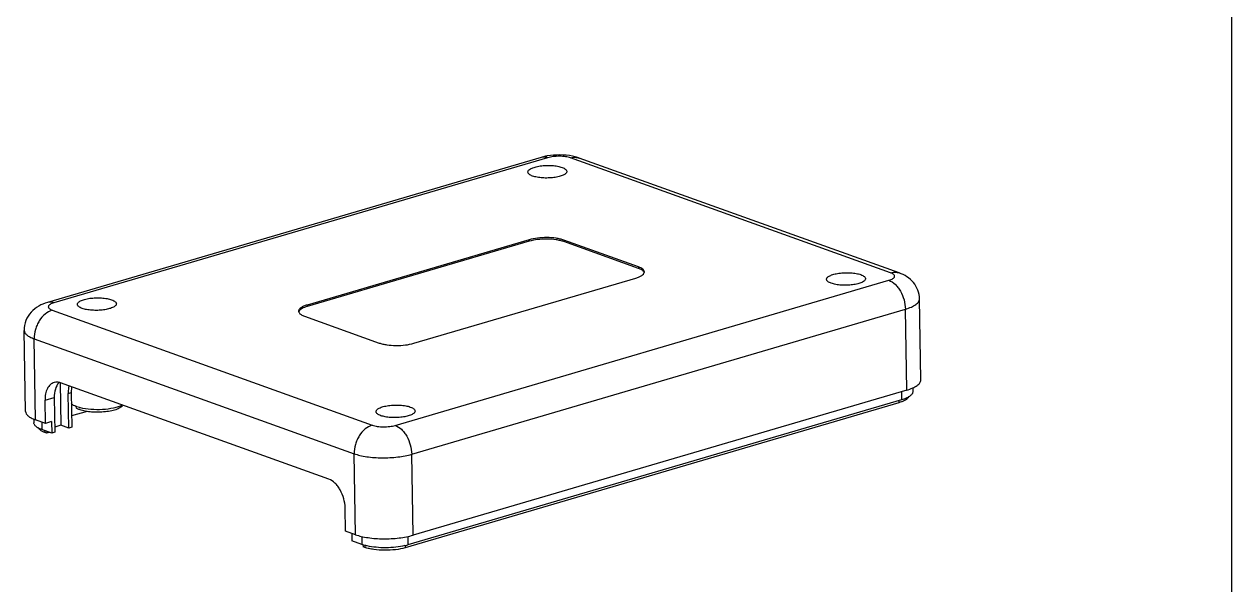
# Model space of a CAD drawing. Header units: millimetres. Extents: x 0 to 297, y 0 to 210.
# Drawn here: x 223 to 297, y 58.1 to 92.5 of the extents above; entities that cross this region are included whole.
import ezdxf

# ---------------------------------------------------------------- set-up
doc = ezdxf.new("R2010")
doc.units = ezdxf.units.MM
doc.header["$LTSCALE"] = 16.335
doc.layers.get('0').update_dxf_attribs({"linetype": 'CONTINUOUS'})

msp = doc.modelspace()

# ---------------------------------------------------------------- linework, layer by layer
at = {"color": 7, "linetype": 'Continuous'}
for p, q in [((297, 0), (297, 210)), ((254.663, 84.36), (224.403, 75.462)), ((255.063, 84.341), (224.803, 75.443)), ((276.088, 77.279), (256.473, 84.328)), ((276.618, 77.271), (257.004, 84.32)), ((253.934, 79.309), (240.317, 75.305)), ((253.935, 79.214), (240.318, 75.21)), ((253.934, 79.309), (253.935, 79.214)), ((256.049, 79.29), (256.051, 79.196)), ((260.626, 77.645), (256.049, 79.29)), ((260.627, 77.551), (256.051, 79.196)), ((260.626, 77.645), (260.627, 77.551)), ((245.726, 67.924), (275.985, 76.822)), ((246.855, 72.955), (260.472, 76.959)), ((277.936, 70.711), (277.854, 75.678)), ((224.701, 74.985), (244.315, 67.936)), ((240.317, 75.305), (240.318, 75.21)), ((246.73, 66.152), (276.989, 75.05)), ((277.07, 70.082), (276.989, 75.05)), ((240.163, 74.619), (244.74, 72.974)), ((223.062, 68.78), (222.981, 73.748)), ((223.67, 68.265), (223.589, 73.232)), ((223.589, 73.232), (243.204, 66.183)), ((225.178, 70.538), (225.22, 67.929)), ((241.648, 64.626), (225.215, 70.532)), ((224.258, 69.465), (224.825, 69.632)), ((224.825, 69.632), (224.86, 67.503)), ((225.676, 69.882), (225.865, 69.937)), ((225.711, 67.753), (225.676, 69.882)), ((225.865, 69.937), (225.9, 67.808)), ((277.07, 70.082), (246.811, 61.184)), ((276.747, 69.987), (276.755, 69.49)), ((277.444, 70.221), (277.447, 69.993)), ((224.281, 68.045), (224.258, 69.465)), ((276.596, 69.312), (246.336, 60.414)), ((276.755, 69.49), (246.496, 60.592)), ((276.593, 69.442), (276.596, 69.312)), ((223.57, 68.307), (223.574, 68.078)), ((224.281, 68.045), (223.67, 68.265)), ((224.053, 68.127), (224.06, 67.666)), ((224.659, 68.157), (224.281, 68.045)), ((224.659, 68.157), (224.671, 67.447)), ((226.832, 68.778), (225.889, 68.5)), ((224.671, 67.447), (224.06, 67.666)), ((224.251, 67.598), (224.253, 67.485)), ((224.373, 67.442), (224.253, 67.485)), ((224.371, 67.554), (224.373, 67.442)), ((224.544, 67.492), (224.373, 67.442)), ((224.86, 67.503), (224.671, 67.447)), ((225.22, 67.929), (224.855, 67.821)), ((225.711, 67.753), (225.22, 67.929)), ((225.9, 67.808), (225.711, 67.753)), ((243.285, 61.216), (243.204, 66.183)), ((246.811, 61.184), (246.73, 66.152)), ((242.675, 61.435), (242.652, 62.854)), ((243.285, 61.216), (242.675, 61.435)), ((243.057, 61.298), (243.065, 60.836)), ((243.675, 60.617), (243.065, 60.836)), ((243.667, 61.108), (243.675, 60.617)), ((246.487, 61.104), (246.496, 60.592)), ((243.746, 60.597), (243.748, 60.479)), ((243.868, 60.436), (243.748, 60.479)), ((243.866, 60.563), (243.868, 60.436)), ((246.334, 60.554), (246.336, 60.414))]:
    msp.add_line(p, q, dxfattribs=at)
for centre, radius, start, end in [((225.643, 70.041), 0.735, 135.92549, 138.0975), ((226.485, 69.444), 0.552, 232.16261, 235.53033), ((228.429, 70.274), 1.25, 296.13601, 297.78501), ((224.294, 68.603), 0.954, 237.64872, 239.32953), ((224.437, 68.271), 0.795, 236.8311, 238.50013), ((245.466, 64.155), 3.709, 283.1812, 283.96242), ((245.577, 63.719), 3.259, 283.91216, 286.36661)]:
    msp.add_arc(centre, radius, start, end, dxfattribs=at)
for points, knots in [([(255.038, 84.447), (255.006, 84.441), (254.88, 84.418), (254.755, 84.387), (254.663, 84.36)], [0, 0, 0, 0, 0.254919, 1, 1, 1, 1]), ([(255.063, 84.341), (254.997, 84.364), (254.863, 84.394), (254.726, 84.379), (254.663, 84.36)], [0, 0, 0, 0, 0.516085, 1, 1, 1, 1]), ([(256.591, 84.434), (256.338, 84.485), (255.817, 84.531), (255.296, 84.492), (255.038, 84.447)], [0, 0, 0, 0, 0.496578, 1, 1, 1, 1]), ([(256.473, 84.328), (256.374, 84.364), (256.146, 84.412), (255.786, 84.437), (255.415, 84.417), (255.174, 84.373), (255.063, 84.341)], [0, 0, 0, 0, 0.221678, 0.48594, 0.757624, 1, 1, 1, 1]), ([(257.004, 84.32), (256.971, 84.332), (256.835, 84.378), (256.696, 84.413), (256.591, 84.434)], [0, 0, 0, 0, 0.247444, 1, 1, 1, 1]), ([(253.854, 83.45), (253.852, 83.47), (253.858, 83.515), (253.898, 83.575), (253.964, 83.631), (254.054, 83.684), (254.166, 83.731), (254.299, 83.773), (254.449, 83.808), (254.673, 83.846), (254.97, 83.871), (255.325, 83.867), (255.655, 83.829), (255.859, 83.779), (255.95, 83.747)], [0, 0, 0, 0, 0.026581, 0.05709, 0.094674, 0.140563, 0.194848, 0.256928, 0.325811, 0.400197, 0.559319, 0.721141, 0.87207, 1, 1, 1, 1]), ([(255.95, 83.747), (255.993, 83.731), (256.071, 83.699), (256.167, 83.637), (256.229, 83.568), (256.242, 83.513), (256.24, 83.489)], [0, 0, 0, 0, 0.339076, 0.612171, 0.824412, 1, 1, 1, 1]), ([(256.473, 84.328), (256.561, 84.354), (256.741, 84.382), (256.922, 84.35), (257.004, 84.32)], [0, 0, 0, 0, 0.512162, 1, 1, 1, 1]), ([(254.144, 83.216), (254.103, 83.23), (254.031, 83.261), (253.939, 83.317), (253.877, 83.378), (253.856, 83.428), (253.854, 83.45)], [0, 0, 0, 0, 0.332253, 0.605675, 0.822888, 1, 1, 1, 1]), ([(256.24, 83.489), (256.238, 83.469), (256.224, 83.426), (256.176, 83.368), (256.104, 83.315), (255.968, 83.243), (255.747, 83.173), (255.439, 83.117), (255.097, 83.091), (254.751, 83.098), (254.431, 83.136), (254.232, 83.184), (254.144, 83.216)], [0, 0, 0, 0, 0.027161, 0.059455, 0.099138, 0.146923, 0.265579, 0.409079, 0.566726, 0.726011, 0.874197, 1, 1, 1, 1]), ([(256.049, 79.29), (255.979, 79.315), (255.827, 79.359), (255.485, 79.422), (255.018, 79.453), (254.462, 79.424), (254.1, 79.358), (253.934, 79.309)], [0, 0, 0, 0, 0.103686, 0.221883, 0.486074, 0.757684, 1, 1, 1, 1]), ([(256.051, 79.196), (255.981, 79.221), (255.828, 79.264), (255.487, 79.327), (255.019, 79.359), (254.464, 79.33), (254.101, 79.263), (253.935, 79.214)], [0, 0, 0, 0, 0.103645, 0.221891, 0.486076, 0.757674, 1, 1, 1, 1]), ([(260.472, 76.959), (260.541, 76.979), (260.665, 77.022), (260.823, 77.102), (260.935, 77.19), (260.979, 77.264), (260.987, 77.298)], [0, 0, 0, 0, 0.336678, 0.614985, 0.83258, 1, 1, 1, 1]), ([(260.991, 77.336), (260.99, 77.366), (260.969, 77.431), (260.891, 77.513), (260.773, 77.587), (260.679, 77.626), (260.626, 77.645)], [0, 0, 0, 0, 0.176007, 0.390787, 0.664196, 1, 1, 1, 1]), ([(260.974, 77.314), (260.948, 77.367), (260.836, 77.466), (260.706, 77.523), (260.627, 77.551)], [0, 0, 0, 0, 0.411508, 1, 1, 1, 1]), ([(272.161, 76.871), (272.159, 76.891), (272.165, 76.935), (272.205, 76.996), (272.271, 77.052), (272.361, 77.104), (272.473, 77.152), (272.606, 77.194), (272.756, 77.229), (272.98, 77.267), (273.277, 77.292), (273.632, 77.287), (273.962, 77.25), (274.166, 77.2), (274.257, 77.168)], [0, 0, 0, 0, 0.026581, 0.05709, 0.094674, 0.140563, 0.194848, 0.256928, 0.325811, 0.400197, 0.559319, 0.721141, 0.87207, 1, 1, 1, 1]), ([(274.257, 77.168), (274.301, 77.152), (274.378, 77.119), (274.474, 77.058), (274.536, 76.989), (274.549, 76.934), (274.547, 76.91)], [0, 0, 0, 0, 0.339076, 0.612171, 0.824412, 1, 1, 1, 1]), ([(275.985, 76.822), (276.031, 76.835), (276.114, 76.863), (276.22, 76.917), (276.294, 76.976), (276.329, 77.034), (276.333, 77.08), (276.322, 77.125), (276.278, 77.181), (276.195, 77.236), (276.127, 77.265), (276.088, 77.279)], [0, 0, 0, 0, 0.182252, 0.332907, 0.450701, 0.541331, 0.581839, 0.623023, 0.718258, 0.842731, 1, 1, 1, 1]), ([(276.088, 77.279), (276.176, 77.305), (276.356, 77.332), (276.536, 77.301), (276.618, 77.271)], [0, 0, 0, 0, 0.512162, 1, 1, 1, 1]), ([(277.854, 75.678), (277.851, 75.861), (277.782, 76.226), (277.504, 76.703), (277.1, 77.06), (276.781, 77.213), (276.618, 77.271)], [0, 0, 0, 0, 0.255726, 0.509598, 0.758244, 1, 1, 1, 1]), ([(272.451, 76.637), (272.41, 76.651), (272.338, 76.682), (272.246, 76.737), (272.184, 76.799), (272.163, 76.848), (272.161, 76.871)], [0, 0, 0, 0, 0.332253, 0.605675, 0.822888, 1, 1, 1, 1]), ([(274.547, 76.91), (274.545, 76.89), (274.531, 76.847), (274.483, 76.789), (274.411, 76.736), (274.275, 76.664), (274.054, 76.593), (273.746, 76.538), (273.404, 76.512), (273.058, 76.518), (272.738, 76.556), (272.539, 76.605), (272.451, 76.637)], [0, 0, 0, 0, 0.027161, 0.059455, 0.099138, 0.146923, 0.265579, 0.409079, 0.566726, 0.726011, 0.874197, 1, 1, 1, 1]), ([(275.985, 76.822), (276.126, 76.771), (276.326, 76.631), (276.543, 76.386), (276.746, 76.074), (276.927, 75.627), (276.986, 75.242), (276.989, 75.05)], [0, 0, 0, 0, 0.209832, 0.330327, 0.459127, 0.730519, 1, 1, 1, 1]), ([(226.242, 75.331), (226.24, 75.351), (226.246, 75.395), (226.286, 75.456), (226.352, 75.512), (226.442, 75.564), (226.554, 75.612), (226.687, 75.654), (226.837, 75.689), (227.062, 75.727), (227.358, 75.752), (227.713, 75.747), (228.043, 75.71), (228.247, 75.66), (228.338, 75.628)], [0, 0, 0, 0, 0.026581, 0.05709, 0.094674, 0.140563, 0.194848, 0.256928, 0.325811, 0.400197, 0.559319, 0.721141, 0.87207, 1, 1, 1, 1]), ([(228.338, 75.628), (228.382, 75.612), (228.459, 75.579), (228.555, 75.518), (228.617, 75.449), (228.63, 75.394), (228.628, 75.37)], [0, 0, 0, 0, 0.339076, 0.612171, 0.824412, 1, 1, 1, 1]), ([(276.989, 75.05), (277.114, 75.086), (277.336, 75.164), (277.584, 75.295), (277.727, 75.412), (277.8, 75.498), (277.845, 75.587), (277.855, 75.649), (277.854, 75.678)], [0, 0, 0, 0, 0.345995, 0.624697, 0.738368, 0.836373, 0.921792, 1, 1, 1, 1]), ([(224.403, 75.462), (224.218, 75.408), (223.852, 75.261), (223.377, 74.89), (223.051, 74.365), (222.977, 73.952), (222.981, 73.748)], [0, 0, 0, 0, 0.242122, 0.489448, 0.743462, 1, 1, 1, 1]), ([(224.701, 74.985), (224.543, 74.939), (224.232, 74.759), (223.94, 74.414), (223.761, 74.079), (223.628, 73.715), (223.586, 73.424), (223.589, 73.232)], [0, 0, 0, 0, 0.223532, 0.474059, 0.606183, 0.739594, 1, 1, 1, 1]), ([(224.803, 75.443), (224.738, 75.466), (224.604, 75.496), (224.466, 75.481), (224.403, 75.462)], [0, 0, 0, 0, 0.516085, 1, 1, 1, 1]), ([(224.803, 75.443), (224.758, 75.429), (224.675, 75.401), (224.569, 75.347), (224.494, 75.289), (224.459, 75.23), (224.456, 75.185), (224.467, 75.139), (224.511, 75.083), (224.594, 75.028), (224.662, 74.999), (224.701, 74.985)], [0, 0, 0, 0, 0.182252, 0.332907, 0.450701, 0.541331, 0.581839, 0.623023, 0.718258, 0.842731, 1, 1, 1, 1]), ([(226.532, 75.097), (226.491, 75.111), (226.419, 75.141), (226.327, 75.197), (226.265, 75.259), (226.245, 75.308), (226.242, 75.331)], [0, 0, 0, 0, 0.332253, 0.605675, 0.822888, 1, 1, 1, 1]), ([(228.628, 75.37), (228.626, 75.35), (228.612, 75.306), (228.564, 75.249), (228.492, 75.195), (228.356, 75.124), (228.135, 75.053), (227.828, 74.998), (227.486, 74.972), (227.139, 74.978), (226.819, 75.016), (226.62, 75.065), (226.532, 75.097)], [0, 0, 0, 0, 0.027161, 0.059455, 0.099138, 0.146923, 0.265579, 0.409079, 0.566726, 0.726011, 0.874197, 1, 1, 1, 1]), ([(240.317, 75.305), (240.242, 75.283), (240.109, 75.236), (239.96, 75.158), (239.874, 75.088), (239.83, 75.036), (239.803, 74.983), (239.797, 74.946), (239.798, 74.928)], [0, 0, 0, 0, 0.345896, 0.624687, 0.738361, 0.836343, 0.921791, 1, 1, 1, 1]), ([(239.798, 74.928), (239.798, 74.921), (239.801, 74.89), (239.812, 74.86), (239.824, 74.84)], [0, 0, 0, 0, 0.240715, 1, 1, 1, 1]), ([(239.839, 74.947), (239.835, 74.941), (239.82, 74.919), (239.809, 74.894), (239.804, 74.875)], [0, 0, 0, 0, 0.266786, 1, 1, 1, 1]), ([(239.824, 74.84), (239.854, 74.791), (239.963, 74.7), (240.088, 74.646), (240.163, 74.619)], [0, 0, 0, 0, 0.417441, 1, 1, 1, 1]), ([(240.318, 75.21), (240.214, 75.18), (240.071, 75.128), (239.914, 75.029), (239.859, 74.975), (239.839, 74.947)], [0, 0, 0, 0, 0.587212, 0.815253, 1, 1, 1, 1]), ([(222.981, 73.748), (222.982, 73.698), (223.017, 73.589), (223.148, 73.453), (223.344, 73.33), (223.501, 73.264), (223.589, 73.232)], [0, 0, 0, 0, 0.176034, 0.390836, 0.664113, 1, 1, 1, 1]), ([(244.74, 72.974), (244.809, 72.949), (244.962, 72.906), (245.303, 72.843), (245.771, 72.811), (246.326, 72.84), (246.689, 72.906), (246.855, 72.955)], [0, 0, 0, 0, 0.103686, 0.221883, 0.486074, 0.757684, 1, 1, 1, 1]), ([(224.815, 70.551), (224.729, 70.526), (224.559, 70.426), (224.38, 70.172), (224.274, 69.84), (224.255, 69.594), (224.258, 69.465)], [0, 0, 0, 0, 0.206103, 0.43607, 0.701248, 1, 1, 1, 1]), ([(225.215, 70.532), (225.149, 70.555), (225.015, 70.585), (224.878, 70.57), (224.815, 70.551)], [0, 0, 0, 0, 0.516086, 1, 1, 1, 1]), ([(225.096, 70.532), (224.999, 70.424), (224.855, 70.126), (224.822, 69.805), (224.825, 69.632)], [0, 0, 0, 0, 0.455439, 1, 1, 1, 1]), ([(225.728, 70.351), (225.719, 70.315), (225.685, 70.161), (225.674, 70.002), (225.676, 69.882)], [0, 0, 0, 0, 0.23805, 1, 1, 1, 1]), ([(277.07, 70.082), (277.195, 70.119), (277.418, 70.196), (277.665, 70.327), (277.808, 70.445), (277.881, 70.53), (277.926, 70.619), (277.936, 70.681), (277.936, 70.71)], [0, 0, 0, 0, 0.346006, 0.624687, 0.738381, 0.836372, 0.921793, 1, 1, 1, 1]), ([(225.892, 70.289), (225.887, 70.261), (225.869, 70.144), (225.864, 70.026), (225.865, 69.937)], [0, 0, 0, 0, 0.242073, 1, 1, 1, 1]), ([(277.239, 69.699), (277.173, 69.655), (277.015, 69.575), (276.848, 69.517), (276.755, 69.49)], [0, 0, 0, 0, 0.451617, 1, 1, 1, 1]), ([(277.181, 69.664), (277.154, 69.604), (277.033, 69.489), (276.891, 69.42), (276.804, 69.385)], [0, 0, 0, 0, 0.413974, 1, 1, 1, 1]), ([(277.447, 69.993), (277.448, 69.967), (277.438, 69.913), (277.396, 69.837), (277.328, 69.763), (277.271, 69.72), (277.239, 69.699)], [0, 0, 0, 0, 0.203933, 0.429474, 0.692073, 1, 1, 1, 1]), ([(226.008, 69.148), (225.994, 69.156), (225.942, 69.187), (225.893, 69.223), (225.862, 69.254)], [0, 0, 0, 0, 0.276906, 1, 1, 1, 1]), ([(226.208, 69.059), (226.189, 69.066), (226.121, 69.091), (226.055, 69.122), (226.008, 69.148)], [0, 0, 0, 0, 0.269191, 1, 1, 1, 1]), ([(226.401, 68.878), (226.379, 68.886), (226.3, 68.917), (226.223, 68.955), (226.173, 68.989)], [0, 0, 0, 0, 0.278933, 1, 1, 1, 1]), ([(226.425, 68.994), (226.406, 68.999), (226.332, 69.018), (226.26, 69.04), (226.208, 69.059)], [0, 0, 0, 0, 0.263145, 1, 1, 1, 1]), ([(229.02, 69.164), (228.996, 69.109), (228.918, 69.037), (228.792, 68.962), (228.609, 68.882), (228.328, 68.805), (227.947, 68.745), (227.534, 68.721), (227.121, 68.733), (226.741, 68.782), (226.505, 68.84), (226.401, 68.878)], [0, 0, 0, 0, 0.065768, 0.109555, 0.160801, 0.28353, 0.427042, 0.581441, 0.73559, 0.87838, 1, 1, 1, 1]), ([(228.979, 69.152), (228.904, 69.115), (228.733, 69.049), (228.337, 68.946), (227.773, 68.877), (227.088, 68.879), (226.634, 68.942), (226.425, 68.994)], [0, 0, 0, 0, 0.096777, 0.210593, 0.473458, 0.750533, 1, 1, 1, 1]), ([(244.549, 68.752), (244.547, 68.772), (244.553, 68.816), (244.594, 68.877), (244.659, 68.933), (244.749, 68.985), (244.861, 69.033), (244.994, 69.075), (245.144, 69.11), (245.369, 69.148), (245.665, 69.173), (246.02, 69.168), (246.35, 69.13), (246.554, 69.081), (246.645, 69.048)], [0, 0, 0, 0, 0.026581, 0.05709, 0.094674, 0.140563, 0.194848, 0.256928, 0.325811, 0.400197, 0.559319, 0.721141, 0.87207, 1, 1, 1, 1]), ([(246.645, 69.048), (246.689, 69.033), (246.766, 69), (246.862, 68.939), (246.924, 68.869), (246.937, 68.815), (246.935, 68.791)], [0, 0, 0, 0, 0.339076, 0.612171, 0.824412, 1, 1, 1, 1]), ([(276.804, 69.385), (276.788, 69.378), (276.72, 69.351), (276.65, 69.328), (276.596, 69.312)], [0, 0, 0, 0, 0.237053, 1, 1, 1, 1]), ([(223.062, 68.78), (223.063, 68.731), (223.099, 68.622), (223.229, 68.485), (223.425, 68.362), (223.582, 68.296), (223.67, 68.265)], [0, 0, 0, 0, 0.176021, 0.390866, 0.664032, 1, 1, 1, 1]), ([(244.839, 68.517), (244.798, 68.532), (244.726, 68.562), (244.634, 68.618), (244.572, 68.68), (244.552, 68.729), (244.549, 68.752)], [0, 0, 0, 0, 0.332253, 0.605675, 0.822888, 1, 1, 1, 1]), ([(246.935, 68.791), (246.934, 68.771), (246.919, 68.727), (246.871, 68.67), (246.799, 68.616), (246.663, 68.545), (246.442, 68.474), (246.135, 68.418), (245.793, 68.393), (245.446, 68.399), (245.126, 68.437), (244.927, 68.486), (244.839, 68.517)], [0, 0, 0, 0, 0.027161, 0.059455, 0.099138, 0.146923, 0.265579, 0.409079, 0.566726, 0.726011, 0.874197, 1, 1, 1, 1]), ([(223.784, 67.797), (223.752, 67.817), (223.696, 67.857), (223.628, 67.927), (223.585, 68.001), (223.574, 68.053), (223.574, 68.078)], [0, 0, 0, 0, 0.306714, 0.568886, 0.79495, 1, 1, 1, 1]), ([(224.06, 67.666), (224.037, 67.675), (223.95, 67.708), (223.866, 67.747), (223.807, 67.782)], [0, 0, 0, 0, 0.272239, 1, 1, 1, 1]), ([(224.002, 67.605), (223.984, 67.617), (223.925, 67.659), (223.872, 67.714), (223.849, 67.761)], [0, 0, 0, 0, 0.28995, 1, 1, 1, 1]), ([(224.253, 67.485), (224.231, 67.493), (224.152, 67.524), (224.074, 67.561), (224.021, 67.593)], [0, 0, 0, 0, 0.273669, 1, 1, 1, 1]), ([(244.315, 67.936), (244.158, 67.89), (243.847, 67.71), (243.555, 67.365), (243.376, 67.03), (243.243, 66.666), (243.201, 66.374), (243.204, 66.183)], [0, 0, 0, 0, 0.223532, 0.474059, 0.606183, 0.739594, 1, 1, 1, 1]), ([(244.315, 67.936), (244.415, 67.9), (244.643, 67.852), (245.003, 67.827), (245.373, 67.847), (245.615, 67.891), (245.726, 67.924)], [0, 0, 0, 0, 0.221678, 0.48594, 0.757624, 1, 1, 1, 1]), ([(245.726, 67.924), (245.866, 67.873), (246.067, 67.733), (246.283, 67.488), (246.487, 67.176), (246.667, 66.729), (246.727, 66.344), (246.73, 66.152)], [0, 0, 0, 0, 0.209832, 0.330327, 0.459127, 0.730519, 1, 1, 1, 1]), ([(243.204, 66.183), (243.32, 66.141), (243.575, 66.069), (244.144, 65.964), (244.922, 65.912), (245.712, 65.952), (246.317, 66.046), (246.598, 66.113), (246.73, 66.152)], [0, 0, 0, 0, 0.103685, 0.221827, 0.485977, 0.757546, 0.884582, 1, 1, 1, 1]), ([(242.652, 62.854), (242.648, 63.046), (242.589, 63.432), (242.409, 63.879), (242.205, 64.19), (241.989, 64.436), (241.788, 64.575), (241.648, 64.626)], [0, 0, 0, 0, 0.269481, 0.540873, 0.669673, 0.790168, 1, 1, 1, 1]), ([(243.285, 61.216), (243.401, 61.174), (243.656, 61.102), (244.225, 60.997), (245.004, 60.944), (245.793, 60.985), (246.398, 61.079), (246.679, 61.146), (246.811, 61.184)], [0, 0, 0, 0, 0.103696, 0.221821, 0.485977, 0.757553, 0.884569, 1, 1, 1, 1]), ([(244.004, 60.524), (243.974, 60.53), (243.863, 60.557), (243.754, 60.589), (243.675, 60.617)], [0, 0, 0, 0, 0.266041, 1, 1, 1, 1]), ([(246.336, 60.414), (246.142, 60.357), (245.719, 60.28), (245.071, 60.246), (244.526, 60.283), (244.127, 60.356), (243.949, 60.407), (243.868, 60.436)], [0, 0, 0, 0, 0.242316, 0.513926, 0.778117, 0.896314, 1, 1, 1, 1]), ([(246.312, 60.544), (246.13, 60.501), (245.743, 60.439), (245.152, 60.405), (244.564, 60.429), (244.182, 60.484), (244.004, 60.524)], [0, 0, 0, 0, 0.241641, 0.503366, 0.763372, 1, 1, 1, 1])]:
    msp.add_open_spline(points, degree=3, knots=knots, dxfattribs=at)
for points in [[(260.985, 77.289), (260.982, 77.297), (260.978, 77.306), (260.974, 77.314)], [(260.987, 77.298), (260.99, 77.311), (260.991, 77.324), (260.991, 77.336)]]:
    msp.add_open_spline(points, degree=3, dxfattribs=at)

doc.saveas('drawing.dxf')
